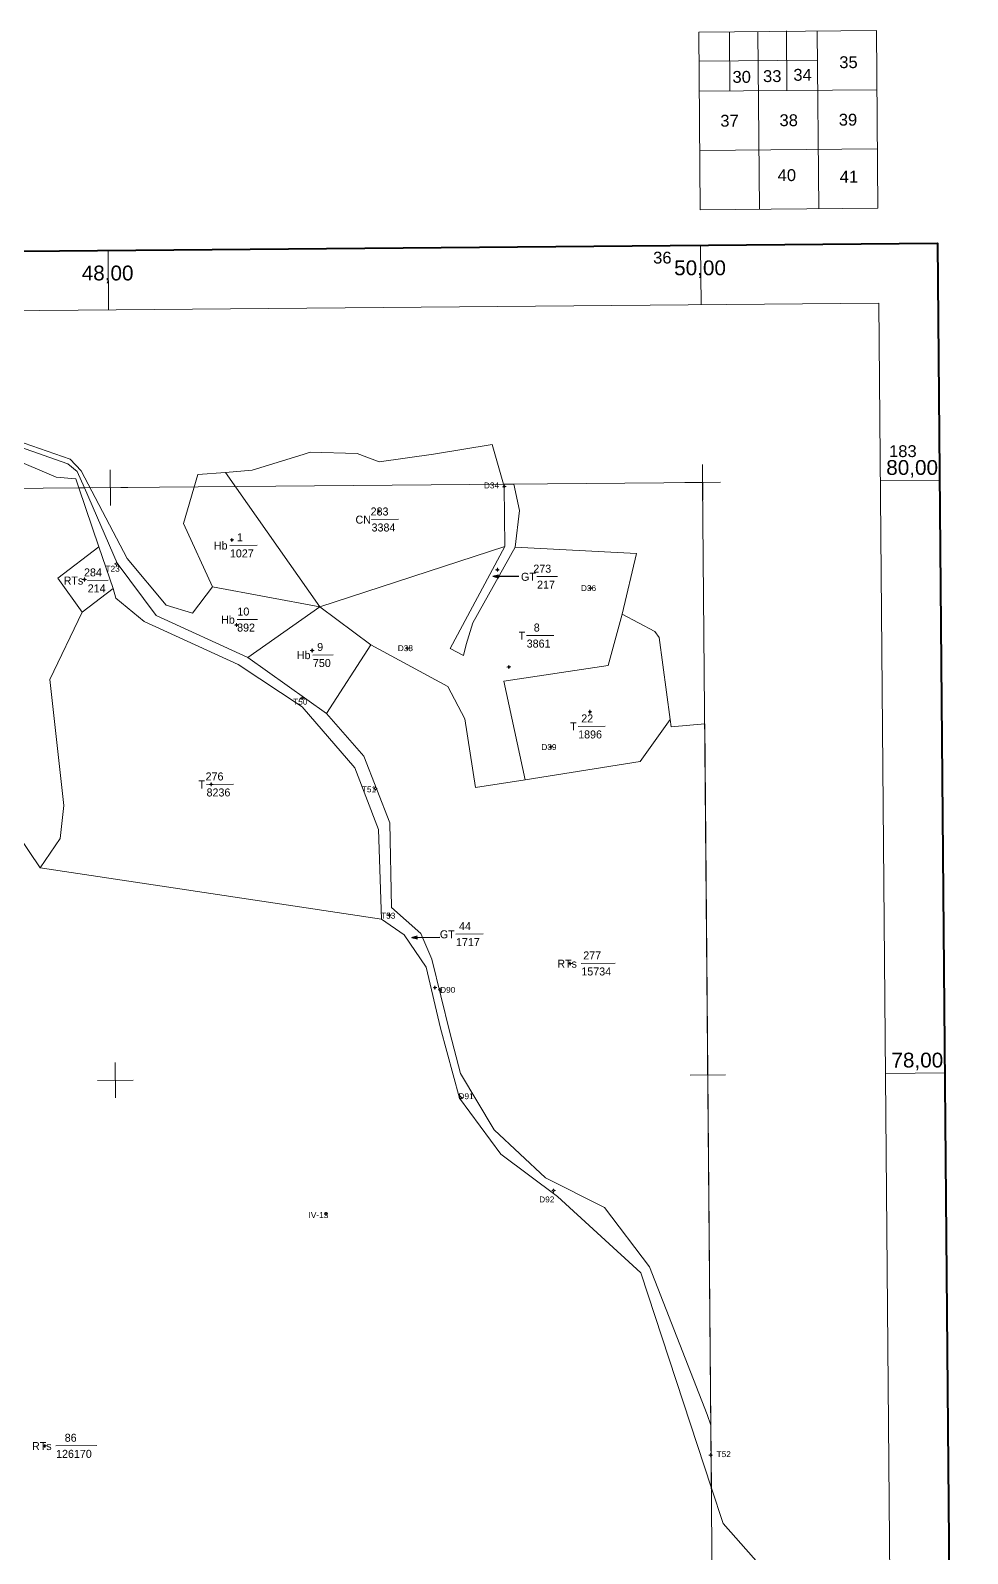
# Model space of a CAD drawing. Header units: metres. Extents: x 550497 to 551666, y 1836245 to 1837652.
# Drawn here: x 551350 to 551666, y 1837139 to 1837652 of the extents above; entities that cross this region are included whole.
import ezdxf
from ezdxf.enums import TextEntityAlignment as Align

# ---------------------------------------------------------------- set-up
doc = ezdxf.new("R2010")
doc.units = ezdxf.units.M
doc.header["$MEASUREMENT"] = 0
for name, color, linetype, lineweight in [('Level 10', 7, 'Continuous', 0), ('Level 11', 7, 'Continuous', 0), ('Level 12', 7, 'Continuous', 0), ('Level 13', 7, 'Continuous', 0), ('Level 34', 7, 'Continuous', 0), ('Level 62', 7, 'Continuous', 0), ('Level 63', 7, 'Continuous', 0)]:
    doc.layers.add(name, color=color, linetype=linetype, lineweight=lineweight)
doc.styles.add('Style-FmSimple', font='FmSimple.shx')
doc.styles.add('Style-VHarial', font='VHarial.shx')
doc.styles.add('Style-Vnarial', font='Vnarial.shx')
doc.dimstyles.get("Standard").update_dxf_attribs({"dimtxt": 0.18, "dimasz": 0.18, "dimexe": 0.18, "dimexo": 0.0625, "dimgap": 0.09, "dimtad": 0, "dimtih": 1, "dimtoh": 1, "dimdec": 4, "dimzin": 0, "dimdsep": 46, "dimtxsty": 'Standard', "dimcen": 0.09, "dimadec": 0, "dimazin": 0, "dimtfac": 1, "dimtdec": 4, "dimtofl": 0, "dimtmove": 0, "dimatfit": 3, "dimfxl": 1, "dimtolj": 1, "dimtzin": 0, "dimarcsym": 0})

# ---------------------------------------------------------------- blocks, each defined once
blk = doc.blocks.new('DKCDV')
at = {"layer": 'Level 10', "linetype": 'Continuous', "lineweight": 13}
h = blk.add_hatch(color=1, dxfattribs=at)
edge = h.paths.add_edge_path()
edge.add_arc((0.02456, 0.194811), 1.500056, 0, 360)
at = {"layer": 'Level 10', "color": 1, "linetype": 'Continuous', "lineweight": 13}
for p, q in [((-6.400238, 0), (-12.600469, 0)), ((-0.200007, 12.600469), (0, 6.200231)), ((12.400462, 0.200007), (6.200231, 0.200007)), ((0, -6.200231), (0.200007, -12.400462))]:
    blk.add_line(p, q, dxfattribs=at)
blk.add_circle((0.02456, 0.194811), 6.250233, dxfattribs=at)
blk = doc.blocks.new('DKCDV_1')
at = {"layer": 'Level 10', "linetype": 'Continuous', "lineweight": 13}
h = blk.add_hatch(color=1, dxfattribs=at)
edge = h.paths.add_edge_path()
edge.add_arc((0.042215, -0.058807), 1.500056, 0, 360)
at = {"layer": 'Level 10', "color": 1, "linetype": 'Continuous', "lineweight": 13}
for p, q in [((-0.200007, 12.200455), (0, 6.000224)), ((12.400462, 0), (6.200231, 0)), ((-6.400238, -0.200007), (-12.600469, -0.200007)), ((0, -6.400238), (0.200007, -12.600469))]:
    blk.add_line(p, q, dxfattribs=at)
blk.add_circle((0.042215, -0.058807), 6.250233, dxfattribs=at)
blk = doc.blocks.new('N_THUA_2')
at = {"layer": 'Level 13', "color": 3, "linetype": 'Continuous', "lineweight": 0}
blk.add_line((356324.35, 1837351.69), (356331.23, 1837351.75), dxfattribs=at)
at = {"layer": 'Level 13', "color": 3, "linetype": 'Continuous', "lineweight": 0, "style": 'Style-FmSimple'}
for s, p in [('Hb', (356318.97, 1837351.64)), ('10', (356324.48, 1837354.39)), ('892', (356324.39, 1837348.99))]:
    blk.add_text(s, height=2.7, dxfattribs=at).set_placement(p, align=Align.MIDDLE_LEFT)
blk = doc.blocks.new('N_THUA_5')
at = {"layer": 'Level 13', "color": 3, "linetype": 'Continuous', "lineweight": 0}
blk.add_line((356372.48, 1837390.02), (356381.65, 1837390.1), dxfattribs=at)
at = {"layer": 'Level 13', "color": 3, "linetype": 'Continuous', "lineweight": 0, "style": 'Style-FmSimple'}
for s, p in [('283', (356372.19, 1837392.72)), ('CN', (356367.09, 1837389.97)), ('3384', (356372.51, 1837387.32))]:
    blk.add_text(s, height=2.7, dxfattribs=at).set_placement(p, align=Align.MIDDLE_LEFT)
blk = doc.blocks.new('N_THUA_9')
at = {"layer": 'Level 13', "color": 3, "linetype": 'Continuous', "lineweight": 0}
blk.add_line((356322.84, 1837380.37), (356332.02, 1837380.45), dxfattribs=at)
at = {"layer": 'Level 13', "color": 3, "linetype": 'Continuous', "lineweight": 0, "style": 'Style-FmSimple'}
for s, p in [('1', (356325.26, 1837383.09)), ('Hb', (356317.46, 1837380.33)), ('1027', (356322.88, 1837377.67))]:
    blk.add_text(s, height=2.7, dxfattribs=at).set_placement(p, align=Align.MIDDLE_LEFT)
blk = doc.blocks.new('N_THUA_14')
at = {"layer": 'Level 13', "color": 3, "linetype": 'Continuous', "lineweight": 0}
blk.add_line((356391.2, 1837229.43), (356400.38, 1837229.51), dxfattribs=at)
at = {"layer": 'Level 13', "color": 3, "linetype": 'Continuous', "lineweight": 0, "style": 'Style-FmSimple'}
for s, p in [('GT', (356385.81, 1837229.38)), ('44', (356392.27, 1837232.14)), ('1717', (356391.24, 1837226.73))]:
    blk.add_text(s, height=2.7, dxfattribs=at).set_placement(p, align=Align.MIDDLE_LEFT)
blk = doc.blocks.new('N_THUA_15')
at = {"layer": 'Level 13', "color": 3, "linetype": 'Continuous', "lineweight": 0}
blk.add_line((356412.48, 1837370.44), (356419.37, 1837370.5), dxfattribs=at)
at = {"layer": 'Level 13', "color": 3, "linetype": 'Continuous', "lineweight": 0, "style": 'Style-FmSimple'}
for s, p in [('273', (356411.26, 1837373.13)), ('GT', (356407.09, 1837370.39)), ('217', (356412.52, 1837367.74))]:
    blk.add_text(s, height=2.7, dxfattribs=at).set_placement(p, align=Align.MIDDLE_LEFT)
blk = doc.blocks.new('N_THUA_20')
at = {"layer": 'Level 13', "color": 3, "linetype": 'Continuous', "lineweight": 0}
blk.add_line((356275.78, 1837367.04), (356282.67, 1837367.1), dxfattribs=at)
at = {"layer": 'Level 13', "color": 3, "linetype": 'Continuous', "lineweight": 0, "style": 'Style-FmSimple'}
for s, p in [('RTs', (356267.69, 1837366.97)), ('284', (356274.56, 1837369.73)), ('214', (356275.81, 1837364.34))]:
    blk.add_text(s, height=2.7, dxfattribs=at).set_placement(p, align=Align.MIDDLE_LEFT)
blk = doc.blocks.new('N_THUA_21')
at = {"layer": 'Level 13', "color": 3, "linetype": 'Continuous', "lineweight": 0}
blk.add_line((356413.51, 1837337.59), (356422.68, 1837337.67), dxfattribs=at)
at = {"layer": 'Level 13', "color": 3, "linetype": 'Continuous', "lineweight": 0, "style": 'Style-FmSimple'}
for s, p in [('T', (356410.82, 1837337.57)), ('8', (356415.92, 1837340.32)), ('3861', (356413.54, 1837334.9))]:
    blk.add_text(s, height=2.7, dxfattribs=at).set_placement(p, align=Align.MIDDLE_LEFT)
blk = doc.blocks.new('N_THUA_25')
at = {"layer": 'Level 13', "color": 3, "linetype": 'Continuous', "lineweight": 0}
blk.add_line((356313.12, 1837297.89), (356322.3, 1837297.97), dxfattribs=at)
at = {"layer": 'Level 13', "color": 3, "linetype": 'Continuous', "lineweight": 0, "style": 'Style-FmSimple'}
for s, p in [('276', (356312.84, 1837300.59)), ('T', (356310.43, 1837297.87)), ('8236', (356313.16, 1837295.19))]:
    blk.add_text(s, height=2.7, dxfattribs=at).set_placement(p, align=Align.MIDDLE_LEFT)
blk = doc.blocks.new('N_THUA_27')
at = {"layer": 'Level 13', "color": 3, "linetype": 'Continuous', "lineweight": 0}
blk.add_line((356349.92, 1837343.09), (356356.81, 1837343.15), dxfattribs=at)
at = {"layer": 'Level 13', "color": 3, "linetype": 'Continuous', "lineweight": 0, "style": 'Style-FmSimple'}
for s, p in [('Hb', (356344.53, 1837343.04)), ('9', (356351.4, 1837345.8)), ('750', (356349.96, 1837340.39))]:
    blk.add_text(s, height=2.7, dxfattribs=at).set_placement(p, align=Align.MIDDLE_LEFT)
blk = doc.blocks.new('N_THUA_28')
at = {"layer": 'Level 13', "color": 3, "linetype": 'Continuous', "lineweight": 0}
blk.add_line((356440.98, 1837322.33), (356450.16, 1837322.41), dxfattribs=at)
at = {"layer": 'Level 13', "color": 3, "linetype": 'Continuous', "lineweight": 0, "style": 'Style-FmSimple'}
for s, p in [('T', (356438.29, 1837322.31)), ('22', (356442.05, 1837325.04)), ('1896', (356441.01, 1837319.63))]:
    blk.add_text(s, height=2.7, dxfattribs=at).set_placement(p, align=Align.MIDDLE_LEFT)
blk = doc.blocks.new('N_THUA_32')
at = {"layer": 'Level 13', "color": 3, "linetype": 'Continuous', "lineweight": 0}
blk.add_line((356439.62, 1837237.49), (356451.09, 1837237.59), dxfattribs=at)
at = {"layer": 'Level 13', "color": 3, "linetype": 'Continuous', "lineweight": 0, "style": 'Style-FmSimple'}
for s, p in [('277', (356440.29, 1837240.2)), ('RTs', (356431.53, 1837237.42)), ('15734', (356439.65, 1837234.79))]:
    blk.add_text(s, height=2.7, dxfattribs=at).set_placement(p, align=Align.MIDDLE_LEFT)
blk = doc.blocks.new('N_THUA_37')
at = {"layer": 'Level 13', "color": 3, "linetype": 'Continuous', "lineweight": 0}
blk.add_line((356262.34, 1837074.74), (356276.11, 1837074.86), dxfattribs=at)
at = {"layer": 'Level 13', "color": 3, "linetype": 'Continuous', "lineweight": 0, "style": 'Style-FmSimple'}
for s, p in [('RTs', (356254.26, 1837074.67)), ('86', (356265.3, 1837077.47)), ('126170', (356262.38, 1837072.04))]:
    blk.add_text(s, height=2.7, dxfattribs=at).set_placement(p, align=Align.MIDDLE_LEFT)
blk = doc.blocks.new('CENTRD')
at = {"layer": 'Level 11', "linetype": 'Continuous', "lineweight": 0}
h = blk.add_hatch(color=1, dxfattribs=at)
edge = h.paths.add_edge_path()
edge.add_arc((0.048863, 0.090632), 1.500056, 0, 360)
at = {"layer": 'Level 11', "color": 1, "linetype": 'Continuous', "lineweight": 0}
for p, q in [((-6.200231, 0), (-12.600469, -0.200007)), ((-0.200007, 6.200231), (-6.200231, 0)), ((-6.200231, 0), (0, -6.200231)), ((-0.200007, 12.600469), (-0.200007, 6.200231)), ((6.200231, 0), (-0.200007, 6.200231)), ((0, -6.200231), (6.200231, 0)), ((12.600469, 0.200007), (6.200231, 0)), ((0, -6.200231), (0, -12.600469))]:
    blk.add_line(p, q, dxfattribs=at)
blk = doc.blocks.new('TerminatorOpen_0.5')
at = {"color": 0, "linetype": 'ByBlock', "lineweight": -2}
for q in [(-1, 0.25), (-1, 0), (-1, -0.25)]:
    blk.add_line((0, 0), q, dxfattribs=at)

msp = doc.modelspace()

# ---------------------------------------------------------------- linework, layer by layer
at = {"layer": 'Level 34', "color": 2, "linetype": 'Continuous', "lineweight": 0, "flags": 128}
for points in [[(551411.49, 1837464.72), (551404.71, 1837455.85), (551395.85, 1837458.52), (551382.69, 1837474.29), (551367.12, 1837503.87), (551363.43, 1837507.73), (551327.1, 1837520.4), (551326.08, 1837518.99), (551362.68, 1837506.18), (551365.86, 1837503.54), (551368.23, 1837498.09)], [(551505.88, 1837512.7), (551486.02, 1837509.41)], [(551509.64, 1837499.32), (551505.88, 1837512.7)], [(551343.17, 1837508.27), (551358.73, 1837501.72), (551365.32, 1837501.11), (551366.36, 1837498.07)], [(551442.07, 1837509.37), (551424.88, 1837504), (551415.91, 1837503.3)], [(551486.02, 1837509.41), (551467.68, 1837506.9), (551460.26, 1837509.62), (551444.45, 1837510.11), (551442.07, 1837509.37)], [(551415.91, 1837503.3), (551406.53, 1837502.58), (551401.65, 1837486.03), (551411.49, 1837464.72)], [(551415.91, 1837503.3), (551447.73, 1837457.95)], [(551368.23, 1837498.09), (551366.36, 1837498.07)], [(551366.36, 1837498.07), (551373.14, 1837478.16)], [(551423.44, 1837440.89), (551392.46, 1837455.06), (551379.26, 1837472.65), (551368.23, 1837498.09)], [(551513.63, 1837478.1), (551515.13, 1837490.41), (551513.13, 1837499.35), (551509.64, 1837499.32)], [(551509.64, 1837499.32), (551509.86, 1837498.56), (551510.11, 1837478.26)], [(551373.14, 1837478.16), (551377.91, 1837464.16)], [(551510.11, 1837478.26), (551491.71, 1837443.85), (551496.14, 1837441.5), (551497.09, 1837445.2), (551499.36, 1837452.54), (551513.63, 1837478.1)], [(551513.63, 1837478.1), (551554.51, 1837475.96)], [(551554.51, 1837475.96), (551549.76, 1837455.41)], [(551377.91, 1837464.16), (551367.46, 1837456.18)], [(551468.55, 1837352.55), (551467.54, 1837382.83), (551459.52, 1837403.57), (551441.79, 1837424.14), (551420.18, 1837438.48), (551388.4, 1837452.98), (551378.89, 1837460.86), (551377.91, 1837464.16)], [(551411.49, 1837464.72), (551447.73, 1837457.95)], [(551367.46, 1837456.18), (551356.56, 1837433.37), (551361.32, 1837390.87), (551360.09, 1837379.77), (551353.33, 1837369.85)], [(551423.44, 1837440.89), (551447.73, 1837457.95)], [(551447.73, 1837457.95), (551464.87, 1837445.12)], [(551517.04, 1837399.59), (551509.81, 1837432.82), (551544.95, 1837438.11), (551549.76, 1837455.41)], [(551549.76, 1837455.41), (551560.76, 1837449.64)], [(551560.76, 1837449.64), (551562.22, 1837447.54)], [(551562.22, 1837447.54), (551565.98, 1837419.96)], [(551423.44, 1837440.89), (551449.97, 1837421.99)], [(551449.97, 1837421.99), (551464.87, 1837445.12)], [(551464.87, 1837445.12), (551490.91, 1837431.04), (551496.63, 1837420.11), (551500.26, 1837396.93), (551517.04, 1837399.59)], [(551353.33, 1837369.85), (551338.36, 1837391.97), (551322.49, 1837420.67)], [(551449.97, 1837421.99), (551462.59, 1837407.57), (551471.29, 1837385.11), (551471.87, 1837356.45), (551481.74, 1837347.74), (551485.51, 1837339.08), (551491.61, 1837314.3), (551495.21, 1837300.5), (551506.58, 1837281.49), (551523.8, 1837265.34), (551543.73, 1837255.25), (551558.92, 1837235.29), (551578.41, 1837185.49), (551579.66, 1837181.83)], [(551565.98, 1837419.96), (551555.78, 1837405.75), (551517.04, 1837399.59)], [(551579.66, 1837181.83), (551577.59, 1837418.51)], [(551579.84, 1837160.61), (551555.98, 1837233.23), (551527.95, 1837259.02), (551508.76, 1837273.27), (551494.88, 1837292.12), (551488.47, 1837315.74), (551483.59, 1837336.37), (551476.19, 1837347.26), (551468.55, 1837352.55)], [(551579.84, 1837160.61), (551579.66, 1837181.83)], [(551570.23, 1837037.22), (551643.61, 1837107.33), (551629.57, 1837114.55), (551600.01, 1837130.32), (551583.78, 1837148.64), (551579.84, 1837160.61)]]:
    msp.add_lwpolyline(points, dxfattribs=at)
at = {"layer": 'Level 34', "color": 1, "linetype": 'Continuous', "lineweight": 0, "flags": 128}
for points in [[(551367.46, 1837456.18), (551359.33, 1837467.63), (551373.14, 1837478.16)], [(551510.11, 1837478.26), (551447.73, 1837457.95)], [(551353.33, 1837369.85), (551468.55, 1837352.55)]]:
    msp.add_lwpolyline(points, dxfattribs=at)
at = {"layer": 'Level 34', "color": 3, "linetype": 'Continuous', "lineweight": 0, "flags": 128}
msp.add_lwpolyline([(551577.59, 1837418.51), (551566.31, 1837417.49), (551565.98, 1837419.96)], dxfattribs=at)
at = {"layer": 'Level 62', "color": 7, "linetype": 'Continuous', "lineweight": 13}
for p, q in [((551575.55, 1837651.86), (551635.53, 1837652.39)), ((551576.08, 1837591.88), (551575.55, 1837651.86)), ((551586.09, 1837631.96), (551585.92, 1837651.95)), ((551596.07, 1837592.06), (551595.55, 1837652.04)), ((551605.34, 1837632.13), (551605.16, 1837652.29)), ((551616.06, 1837592.23), (551615.54, 1837652.21)), ((551636.06, 1837592.41), (551635.53, 1837652.39)), ((551575.64, 1837641.99), (551615.63, 1837642.34)), ((551575.73, 1837631.87), (551635.71, 1837632.39)), ((551575.9, 1837611.88), (551635.88, 1837612.4)), ((551576.08, 1837591.88), (551636.06, 1837592.41))]:
    msp.add_line(p, q, dxfattribs=at)
at = {"layer": 'Level 62', "color": 7, "linetype": 'Continuous', "lineweight": 0}
for p, q in [((551576.36, 1837559.89), (551576.18, 1837579.89)), ((551376.42, 1837558.15), (551376.25, 1837578.14)), ((551377, 1837492.17), (551376.89, 1837504.16)), ((551576.93, 1837493.91), (551576.83, 1837505.91)), ((551370.95, 1837498.11), (551382.94, 1837498.22)), ((551570.88, 1837499.86), (551582.88, 1837499.96)), ((551636.86, 1837500.43), (551656.85, 1837500.61)), ((551378.74, 1837292.23), (551378.64, 1837304.23)), ((551578.68, 1837293.98), (551578.57, 1837305.97)), ((551372.69, 1837298.18), (551384.69, 1837298.28)), ((551572.63, 1837299.92), (551584.62, 1837300.03)), ((551638.61, 1837300.5), (551658.6, 1837300.67))]:
    msp.add_line(p, q, dxfattribs=at)
at = {"layer": 'Level 62', "color": 7, "linetype": 'Continuous', "lineweight": 40, "flags": 128}
msp.add_lwpolyline([(550506.65, 1836410.83), (550496.53, 1837570.46), (551656.16, 1837580.58), (551666.28, 1836420.95), (550506.65, 1836410.83)], close=True, dxfattribs=at)
at = {"layer": 'Level 62', "color": 7, "linetype": 'Continuous', "lineweight": 13, "flags": 128}
msp.add_lwpolyline([(550517.96, 1837405.49), (550516.7, 1837550.64), (551636.34, 1837560.42), (551640.21, 1837117.02)], dxfattribs=at)
at = {"layer": 'Level 63', "color": 2, "linetype": 'Continuous', "lineweight": 0, "flags": 128}
msp.add_lwpolyline([(551576.88, 1837499.91), (551170.98, 1837496.37)], dxfattribs=at)
at = {"layer": 'Level 63', "color": 3, "linetype": 'Continuous', "lineweight": 0, "flags": 128}
msp.add_lwpolyline([(551581.24, 1837000.07), (551576.88, 1837499.91)], dxfattribs=at)

# ---------------------------------------------------------------- block references
at = {"layer": 'Level 10', "color": 1, "linetype": 'Continuous', "lineweight": 13, "xscale": 0.049998, "yscale": 0.049998, "zscale": 0.049998}
for name, p in [('DKCDV', (551509.93, 1837498.47)), ('DKCDV', (551379.05, 1837472.41)), ('DKCDV', (551539.04, 1837464.27)), ('DKCDV', (551477.18, 1837444)), ('DKCDV', (551441.72, 1837427.16)), ('DKCDV', (551525.64, 1837410.64)), ('DKCDV', (551466.46, 1837396.64)), ('DKCDV', (551471.17, 1837353.85)), ('DKCDV_1', (551488.26, 1837328.7)), ('DKCDV', (551495.22, 1837292.37)), ('DKCDV', (551526.59, 1837260.96)), ('DKCDV', (551449.75, 1837253.08)), ('DKCDV', (551579.6, 1837171.71))]:
    msp.add_blockref(name, p, dxfattribs=at)
at = {"layer": 'Level 11', "color": 1, "linetype": 'Continuous', "lineweight": 0, "xscale": 0.049998, "yscale": 0.049998, "zscale": 0.049998}
for p in [(551467.66, 1837490.17), (551418.04, 1837480.5), (551507.64, 1837470.44), (551368.29, 1837467.15), (551419.58, 1837451.81), (551445.12, 1837443.2), (551511.49, 1837437.64), (551538.85, 1837422.5), (551411.03, 1837398.03), (551532.13, 1837337.58), (551486.55, 1837329.45), (551354.85, 1837174.83)]:
    msp.add_blockref('CENTRD', p, dxfattribs=at)
at = {"layer": 'Level 13', "color": 3, "linetype": 'Continuous', "lineweight": 0}
for name, p in [('N_THUA_5', (195092.65, 97.38)), ('N_THUA_9', (195094.48, 98.29)), ('N_THUA_20', (195093.56, 99.82)), ('N_THUA_15', (195108.49, 97.68)), ('N_THUA_2', (195095.4, 101.95)), ('N_THUA_21', (195103.97, 110.63)), ('N_THUA_27', (195095.4, 98.59)), ('N_THUA_28', (195093.87, 95.25)), ('N_THUA_25', (195096.31, 100.12)), ('N_THUA_14', (195102.4, 118.07)), ('N_THUA_32', (195096.31, 100.12)), ('N_THUA_37', (195096.31, 100.12))]:
    msp.add_blockref(name, p, dxfattribs=at)

# ---------------------------------------------------------------- texts
at = {"layer": 'Level 12', "color": 3, "linetype": 'Continuous', "lineweight": 0, "style": 'Style-VHarial'}
for s, p in [('D34 ', (551506.02, 1837498.89)), ('T23 ', (551378.17, 1837470.79)), ('D36 ', (551538.77, 1837464.25)), ('D38 ', (551476.95, 1837443.98)), ('T50 ', (551441.5, 1837425.93)), ('D39 ', (551525.41, 1837410.62)), ('T51 ', (551464.68, 1837396.36)), ('T53 ', (551471.18, 1837353.73)), ('D90 ', (551491.24, 1837328.7)), ('D91 ', (551497.43, 1837292.83)), ('D92 ', (551524.67, 1837257.99)), ('IV-13 ', (551447.62, 1837252.71)), ('T52 ', (551584.39, 1837172.06))]:
    msp.add_text(s, height=2, dxfattribs=at).set_placement(p, align=Align.MIDDLE_CENTER)
at = {"layer": 'Level 62', "color": 7, "linetype": 'Continuous', "lineweight": 0, "style": 'Style-Vnarial'}
for s, p in [('35', (551626.1, 1837639.68)), ('30', (551590.06, 1837634.73)), ('33', (551600.37, 1837634.99)), ('34', (551610.6, 1837635.43)), ('37', (551585.95, 1837619.94)), ('38', (551605.93, 1837620.11)), ('39', (551625.93, 1837620.29)), ('40', (551605.3, 1837601.58)), ('41', (551626.26, 1837601.08))]:
    msp.add_text(s, height=4, dxfattribs=at).set_placement(p, align=Align.CENTER)
msp.add_text('36', height=4, dxfattribs=at).set_placement((551566.39, 1837573.75), align=Align.RIGHT)
for s, height, p in [('50,00', 5, (551567.27, 1837569.81)), ('48,00', 5, (551367.34, 1837568.06)), ('183', 4, (551639.79, 1837508.46)), ('80,00', 5, (551638.84, 1837502.45)), ('78,00', 5, (551640.59, 1837302.51))]:
    msp.add_text(s, height=height, dxfattribs=at).set_placement(p)

# ---------------------------------------------------------------- leaders
at = {"layer": 'Level 10', "color": 2, "linetype": 'Continuous', "lineweight": 0}
for points in [[(551506.05, 1837468.25), (551514.91, 1837468.33)], [(551478.71, 1837346.41), (551488.18, 1837346.49)]]:
    msp.add_leader(points, dimstyle='Standard', override={"dimtxt": 2, "dimasz": 2, "dimgap": 0, "dimtad": 1, "dimtxsty": 'Style-VHarial', "dimldrblk": 'TerminatorOpen_0.5'}, dxfattribs=at)

doc.saveas('drawing.dxf')
